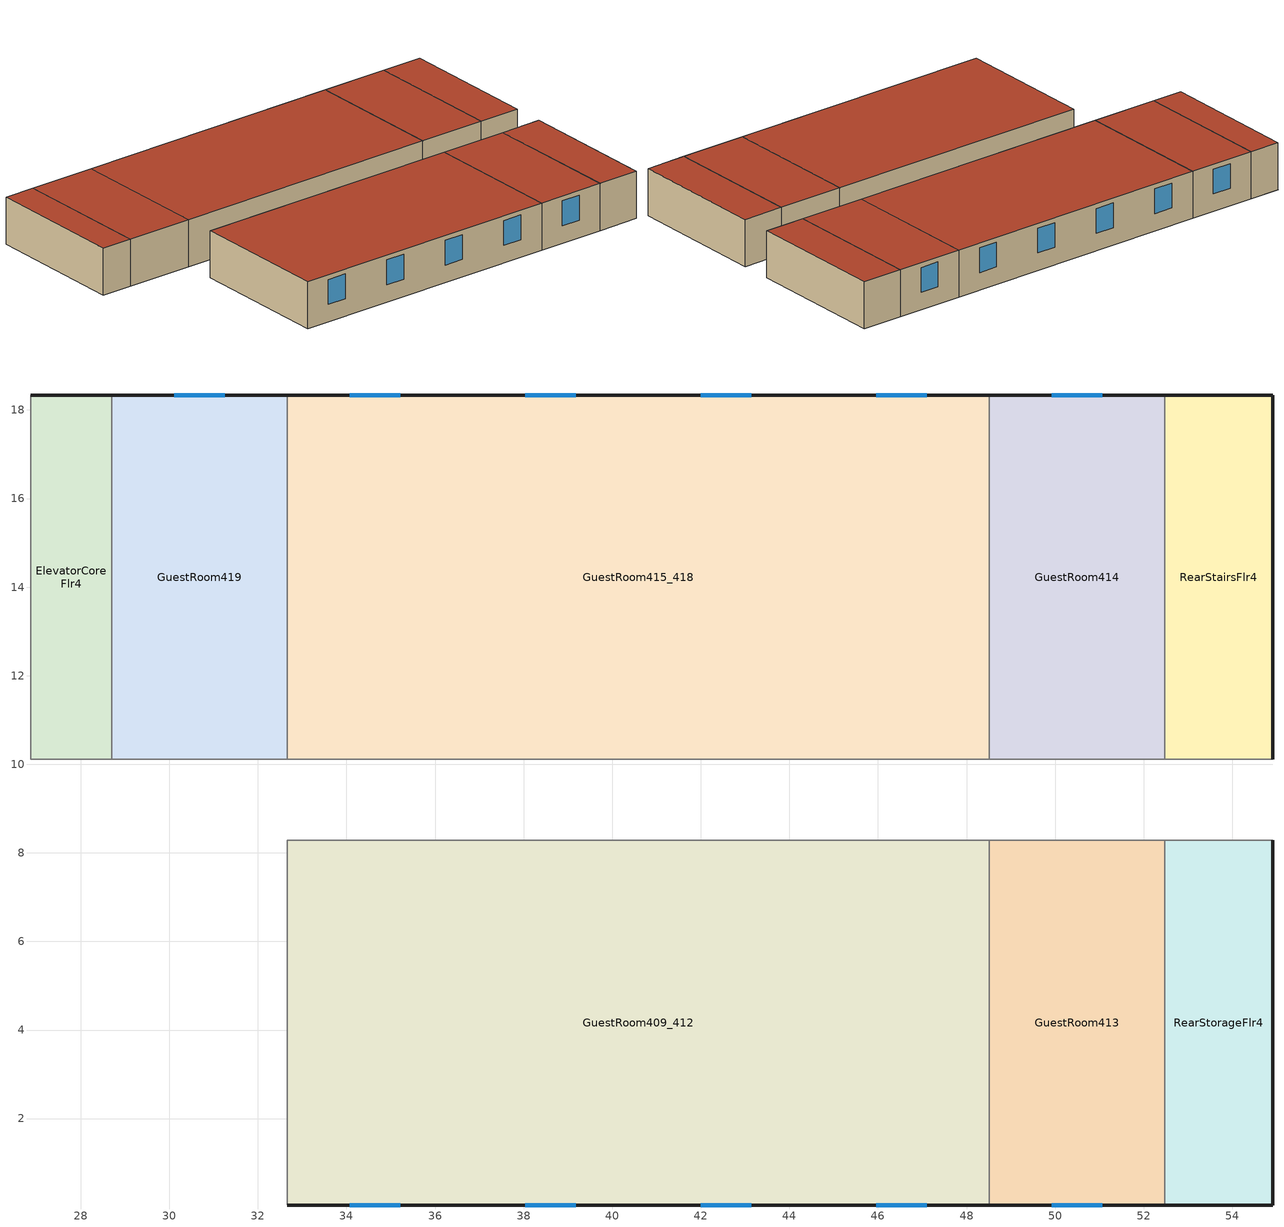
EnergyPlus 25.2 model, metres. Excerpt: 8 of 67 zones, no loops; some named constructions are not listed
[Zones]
RearStairsFlr4
 floor to RearStairsFlr3 (int_slab_floor): 54.91,10.11 52.47,10.11 52.47,18.34 54.91,18.34 z8.84
 wall outside (nonres_ext_wall_top): 54.91,10.11 54.91,18.34 52.47,18.34 z8.84:11.58
 wall to GuestRoom414 (int_wall): 52.47,18.34 52.47,10.11 z8.84:11.58
 wall to CorridorFlr4 (int_wall): 52.47,10.11 54.91,10.11 z8.84:11.58
 roof outside (nonres_roof): 52.47,10.11 54.91,10.11 54.91,18.34 52.47,18.34 z11.58
RearStorageFlr4
 floor to RearStorageFlr3 (int_slab_floor): 54.91,0.05 52.47,0.05 52.47,8.28 54.91,8.28 z8.84
 wall outside (nonres_ext_wall_top): 52.47,0.05 54.91,0.05 54.91,8.28 z8.84:11.58
 wall to CorridorFlr4 (int_wall): 54.91,8.28 52.47,8.28 z8.84:11.58
 wall to GuestRoom413 (int_wall): 52.47,8.28 52.47,0.05 z8.84:11.58
 roof outside (nonres_roof): 52.47,0.05 54.91,0.05 54.91,8.28 52.47,8.28 z11.58
GuestRoom409_412
 floor to GuestRoom309_312 (int_slab_floor): 48.51,0.05 32.66,0.05 32.66,8.28 48.51,8.28 z8.84
 wall outside (res_ext_wall_top): 32.66,0.05 48.51,0.05 z8.84:11.58
 wall to CorridorFlr4 (int_wall): 48.51,8.28 32.66,8.28 z8.84:11.58
 wall to GuestRoom406_408 (int_wall): 32.66,8.28 32.66,0.05 z8.84:11.58
 wall to GuestRoom413 (int_wall): 48.51,0.05 48.51,8.28 z8.84:11.58
 window (ResWindow_U_0.248_SHGC_0.21): 34.07,0.05 35.22,0.05 / 38.04,0.05 39.18,0.05 / 42,0.05 43.14,0.05 / 45.96,0.05 47.1,0.05 z9.86:11.3
 roof outside (res_roof): 32.66,0.05 48.51,0.05 48.51,8.28 32.66,8.28 z11.58
GuestRoom413
 floor to GuestRoom313 (int_slab_floor): 52.47,0.05 48.51,0.05 48.51,8.28 52.47,8.28 z8.84
 wall outside (res_ext_wall_top): 48.51,0.05 52.47,0.05 z8.84:11.58
 wall to CorridorFlr4 (int_wall): 52.47,8.28 48.51,8.28 z8.84:11.58
 window (ResWindow_U_0.248_SHGC_0.21): 49.92,0.05 51.07,0.05 z9.86:11.3
 roof outside (res_roof): 48.51,0.05 52.47,0.05 52.47,8.28 48.51,8.28 z11.58
GuestRoom414
 floor to GuestRoom314 (int_slab_floor): 52.47,10.11 48.51,10.11 48.51,18.34 52.47,18.34 z8.84
 wall outside (res_ext_wall_top): 52.47,18.34 48.51,18.34 z8.84:11.58
 wall to CorridorFlr4 (int_wall): 48.51,10.11 52.47,10.11 z8.84:11.58
 wall to GuestRoom415_418 (int_wall): 48.51,18.34 48.51,10.11 z8.84:11.58
 window (ResWindow_U_0.248_SHGC_0.21): 51.06,18.34 49.92,18.34 z9.86:11.3
 roof outside (res_roof): 48.51,10.11 52.47,10.11 52.47,18.34 48.51,18.34 z11.58
GuestRoom415_418
 floor to GuestRoom315_318 (int_slab_floor): 48.51,10.11 32.66,10.11 32.66,18.34 48.51,18.34 z8.84
 wall outside (res_ext_wall_top): 48.51,18.34 32.66,18.34 z8.84:11.58
 wall to CorridorFlr4 (int_wall): 32.66,10.11 48.51,10.11 z8.84:11.58
 wall to GuestRoom419 (int_wall): 32.66,18.34 32.66,10.11 z8.84:11.58
 window (ResWindow_U_0.248_SHGC_0.21): 47.1,18.34 45.96,18.34 / 43.14,18.34 42,18.34 / 39.18,18.34 38.03,18.34 / 35.21,18.34 34.07,18.34 z9.86:11.3
 roof outside (res_roof): 32.66,10.11 48.51,10.11 48.51,18.34 32.66,18.34 z11.58
ElevatorCoreFlr4
 floor to ElevatorCoreFlr3 (int_slab_floor): 28.7,10.11 26.87,10.11 26.87,18.34 28.7,18.34 z8.84
 wall outside (nonres_ext_wall_top): 28.7,18.34 26.87,18.34 z8.84:11.58
 wall to CorridorFlr4 (int_wall): 26.87,18.34 26.87,10.11 28.7,10.11 z8.84:11.58
 wall to GuestRoom419 (int_wall): 28.7,10.11 28.7,18.34 z8.84:11.58
 roof outside (nonres_roof): 26.87,10.11 28.7,10.11 28.7,18.34 26.87,18.34 z11.58
GuestRoom419
 floor to GuestRoom319 (int_slab_floor): 32.66,10.11 28.7,10.11 28.7,18.34 32.66,18.34 z8.84
 wall outside (res_ext_wall_top): 32.66,18.34 28.7,18.34 z8.84:11.58
 wall to CorridorFlr4 (int_wall): 28.7,10.11 32.66,10.11 z8.84:11.58
 window (ResWindow_U_0.248_SHGC_0.21): 31.25,18.34 30.11,18.34 z9.86:11.3
 roof outside (res_roof): 28.7,10.11 32.66,10.11 32.66,18.34 28.7,18.34 z11.58
[Schedule:Compact]
MeetingRoom_Occ_w_SB_Sch: Through: 12/31, For: Weekdays, Until: 01:00, 0, Until: 02:00, 0, Until: 03:00, 0, Until: 04:00, 0, Until: 05:00, 0, Until: 06:00, 0, Until: 07:00, 0, Until: 08:00, 0.05, Until: 09:00, 0.5, Until: 10:00, 0.5, Until: 11:00, 0, Until: 12:00, 0, Until: 13:00, 0.05, Until: 14:00, 0.5, Until: 15:00, 0, Until: 16:00, 0.2, Until: 17:00, 0, Until: 18:00, 0, Until: 19:00, 0, Until: 20:00, 0, Until: 21:00, 0, Until: 22:00, 0, Until: 23:00, 0, Until: 24:00, 0, For: Saturday Sunday Holidays, Until: 01:00, 0, Until: 02:00, 0, Until: 03:00, 0, Until: 04:00, 0, Until: 05:00, 0, Until: 06:00, 0, Until: 07:00, 0, Until: 08:00, 0.05, Until: 09:00, 0.5, Until: 10:00, 0.5, Until: 11:00, 0.2, Until: 12:00, 0.2, Until: 13:00, 0, Until: 14:00, 0, Until: 15:00, 0, Until: 16:00, 0, Until: 17:00, 0, Until: 18:00, 0, Until: 19:00, 0, Until: 20:00, 0, Until: 21:00, 0, Until: 22:00, 0, Until: 23:00, 0, Until: 24:00, 0, For: WinterDesignDay, Until: 24:00, 0, For: SummerDesignDay CustomDay1 CustomDay2, Until: 24:00, 1
LaundryRoom_Occ_Sch: Through: 12/31, For: Weekdays, Until: 08:00, 0, Until: 10:00, 0.09, Until: 12:00, 0.18, Until: 13:00, 0, Until: 16:00, 0.18, Until: 17:00, 0.09, Until: 24:00, 0, For: Saturday Sunday Holidays, Until: 08:00, 0, Until: 10:00, 0.09, Until: 12:00, 0.18, Until: 13:00, 0, Until: 16:00, 0.18, Until: 17:00, 0.09, Until: 24:00, 0, For: WinterDesignDay, Until: 24:00, 0, For: SummerDesignDay CustomDay1 CustomDay2, Until: 24:00, 1
Lobby_Eqp_Sch: Through: 12/31, For: Weekdays Saturday Sunday Holidays, Until: 05:00, 0.21, Until: 06:00, 0.68, Until: 10:00, 1, Until: 11:00, 0.32, Until: 23:00, 0.23, Until: 24:00, 0.21, For: WinterDesignDay, Until: 24:00, 0, For: SummerDesignDay CustomDay1 CustomDay2, Until: 24:00, 1
OFF_EQUIP_SCH: Through: 12/31, For: Weekdays, Until: 05:00, 0.305497, Until: 07:00, 0.351785, Until: 08:00, 0.398072, Until: 10:00, 0.398072, Until: 12:00, 0.92575, Until: 13:00, 0.870205, Until: 17:00, 0.92575, Until: 18:00, 0.694312, Until: 20:00, 0.583222, Until: 22:00, 0.44436, Until: 24:00, 0.305497, For: Saturday Sunday Holidays, Until: 05:00, 0.305497, Until: 07:00, 0.351785, Until: 08:00, 0.398072, Until: 18:00, 0.583222, Until: 22:00, 0.44436, Until: 24:00, 0.305497, For: WinterDesignDay, Until: 24:00, 0, For: SummerDesignDay CustomDay1 CustomDay2, Until: 24:00, 1
EmployeeLounge_Eqp_Sch: Through: 12/31, For: Weekdays, Until: 05:00, 0.0795031, Until: 07:00, 0.182099, Until: 08:00, 0.239603, Until: 10:00, 0.958413, Until: 12:00, 0.824235, Until: 13:00, 0.958413, Until: 18:00, 0.824235, Until: 19:00, 0.239603, Until: 20:00, 0.182099, Until: 24:00, 0.0795031, For: Saturday Sunday Holidays, Until: 05:00, 0.0795031, Until: 07:00, 0.182099, Until: 08:00, 0.239603, Until: 10:00, 0.958413, Until: 12:00, 0.824235, Until: 13:00, 0.958413, Until: 18:00, 0.824235, Until: 19:00, 0.239603, Until: 20:00, 0.182099, Until: 24:00, 0.0795031, For: WinterDesignDay, Until: 24:00, 0, For: SummerDesignDay CustomDay1 CustomDay2, Until: 24:00, 1
LaundryRoom_Eqp_Elec_Sch: Through: 12/31, For: Weekdays Saturday Sunday Holidays, Until: 08:00, 0, Until: 16:00, 1, Until: 24:00, 0, For: WinterDesignDay, Until: 24:00, 0, For: SummerDesignDay CustomDay1 CustomDay2, Until: 24:00, 1
LaundryRoom_Eqp_Gas_Sch: Through: 12/31, For: Weekdays Saturday Sunday Holidays, Until: 9:00, 0, Until: 17:00, 1, Until: 24:00, 0, For: WinterDesignDay, Until: 24:00, 0, For: SummerDesignDay CustomDay1 CustomDay2, Until: 24:00, 1
MeetingRoom_Eqp_Sch: Through: 12/31, For: AllDays, Until: 07:00, 0, Until: 08:00, 0.0443638, Until: 10:00, 0.479129, Until: 12:00, 0.230691, Until: 13:00, 0.0443638, Until: 15:00, 0.479129, Until: 18:00, 0.230691, Until: 20:00, 0.0443638, Until: 24:00, 0
ExerciseCenter_Eqp_Sch: Through: 12/31, For: AllDays, Until: 06:00, 0, Until: 07:00, 0.5, Until: 9:00, 1, Until: 12:00, 0.5, Until: 13:00, 0, Until: 16:00, 0.5, Until: 17:00, 1, Until: 19:00, 0.5, Until: 21:00, 1, Until: 23:00, 0.5, Until: 24:00, 0
CommonArea_Infil_Sch: Through: 12/31, For: Weekdays Saturday Sunday Holidays, Until: 24:00, 0.25, For: WinterDesignDay, Until: 24:00, 0.25, For: SummerDesignDay CustomDay1 CustomDay2, Until: 24:00, 0.25
INFIL_Door_Opening_SCH: Through: 12/31, For: AllDays, Until: 06:00, 0, Until: 07:00, 0.131, Until: 08:00, 1, Until: 17:00, 0.131, Until: 18:00, 1, Until: 22:00, 0.131, Until: 24:00, 0
BLDG_ELEVATORS: Through: 12/31, For: SummerDesignday, Until: 24:00, 0.5, For: WinterDesignDay, Until: 24:00, 0.12, For: AllOtherDays, Until: 04:00, 0.12, Until: 05:00, 0.12, Until: 06:00, 0.2, Until: 07:00, 0.4, Until: 09:00, 0.5, Until: 10:00, 0.35, Until: 16:00, 0.15, Until: 17:00, 0.35, Until: 19:00, 0.5, Until: 21:00, 0.4, Until: 22:00, 0.3, Until: 23:00, 0.2, Until: 24:00, 0.12
ELEV_LIGHT_FAN_SCH_ADD_DF: Through: 12/31, For: SummerDesignday, Until: 24:00, 0.5, For: WinterDesignDay, Until: 24:00, 0.05, For: AllOtherDays, Until: 04:00, 0.05, Until: 05:00, 0.1, Until: 06:00, 0.2, Until: 07:00, 0.4, Until: 09:00, 0.5, Until: 10:00, 0.35, Until: 16:00, 0.15, Until: 17:00, 0.35, Until: 19:00, 0.5, Until: 21:00, 0.4, Until: 22:00, 0.3, Until: 23:00, 0.2, Until: 24:00, 0.1
[SCHEDULE:COMPACT]
ltg_sch_office: Through: 12/31, For: SummerDesignDay, Until: 24:00, 1, For: WinterDesignDay, Until: 24:00, 0, For: Weekdays, Until: 7:00, 0.33594, Until: 8:00, 0.40984, Until: 12:00, 0.60469, Until: 13:00, 0.5375, Until: 17:00, 0.60469, Until: 18:00, 0.40984, Until: 24:00, 0.33594, For: Saturday, Until: 7:00, 0.33594, Until: 8:00, 0.40984, Until: 12:00, 0.60469, Until: 13:00, 0.5375, Until: 17:00, 0.60469, Until: 18:00, 0.40984, Until: 24:00, 0.33594, For: AllOtherDays, Until: 7:00, 0.33594, Until: 8:00, 0.40984, Until: 12:00, 0.60469, Until: 13:00, 0.5375, Until: 17:00, 0.60469, Until: 18:00, 0.40984, Until: 24:00, 0.33594
ltg_sch_lobby: Through: 12/31, For: SummerDesignDay, Until: 24:00, 1, For: WinterDesignDay, Until: 24:00, 0, For: Weekdays, Until: 5:00, 0, Until: 6:00, 0.15, Until: 7:00, 0.225, Until: 8:00, 0.375, Until: 18:00, 0.75, Until: 19:00, 0.375, Until: 20:00, 0.225, Until: 21:00, 0.15, Until: 22:00, 0.0375, Until: 24:00, 0, For: Saturday, Until: 5:00, 0, Until: 6:00, 0.15, Until: 7:00, 0.225, Until: 8:00, 0.375, Until: 18:00, 0.75, Until: 19:00, 0.375, Until: 20:00, 0.225, Until: 21:00, 0.15, Until: 22:00, 0.0375, Until: 24:00, 0, For: AllOtherDays, Until: 5:00, 0, Until: 6:00, 0.15, Until: 7:00, 0.225, Until: 8:00, 0.375, Until: 18:00, 0.75, Until: 19:00, 0.375, Until: 20:00, 0.225, Until: 21:00, 0.15, Until: 22:00, 0.0375, Until: 24:00, 0
ltg_sch_mechanical: Through: 12/31, For: SummerDesignDay, Until: 24:00, 1, For: WinterDesignDay, Until: 24:00, 0, For: Weekdays, Until: 7:00, 0.07, Until: 8:00, 0.14, Until: 18:00, 0.28, Until: 23:00, 0.14, Until: 24:00, 0.07, For: Saturday, Until: 7:00, 0.07, Until: 8:00, 0.14, Until: 18:00, 0.28, Until: 23:00, 0.14, Until: 24:00, 0.07, For: AllOtherDays, Until: 7:00, 0.07, Until: 8:00, 0.14, Until: 18:00, 0.28, Until: 23:00, 0.14, Until: 24:00, 0.07
ltg_sch_meeting; ltg_sch_lounge: Through: 12/31, For: SummerDesignDay, Until: 24:00, 1, For: WinterDesignDay, Until: 24:00, 0, For: Weekdays, Until: 5:00, 0, Until: 6:00, 0.2, Until: 7:00, 0.3, Until: 8:00, 0.5, Until: 18:00, 1, Until: 19:00, 0.5, Until: 20:00, 0.3, Until: 21:00, 0.2, Until: 22:00, 0.05, Until: 24:00, 0, For: Saturday, Until: 5:00, 0, Until: 6:00, 0.2, Until: 7:00, 0.3, Until: 8:00, 0.5, Until: 18:00, 1, Until: 19:00, 0.5, Until: 20:00, 0.3, Until: 21:00, 0.2, Until: 22:00, 0.05, Until: 24:00, 0, For: AllOtherDays, Until: 5:00, 0, Until: 6:00, 0.2, Until: 7:00, 0.3, Until: 8:00, 0.5, Until: 18:00, 1, Until: 19:00, 0.5, Until: 20:00, 0.3, Until: 21:00, 0.2, Until: 22:00, 0.05, Until: 24:00, 0
ltg_sch_exercise: Through: 12/31, For: SummerDesignDay, Until: 24:00, 1, For: WinterDesignDay, Until: 24:00, 0, For: Weekdays, Until: 6:00, 0, Until: 7:00, 0.325, Until: 22:00, 0.65, Until: 23:00, 0.325, Until: 24:00, 0, For: Saturday, Until: 6:00, 0, Until: 7:00, 0.325, Until: 22:00, 0.65, Until: 23:00, 0.325, Until: 24:00, 0, For: AllOtherDays, Until: 6:00, 0, Until: 7:00, 0.325, Until: 22:00, 0.65, Until: 23:00, 0.325, Until: 24:00, 0
ltg_sch_laundry: Through: 12/31, For: SummerDesignDay, Until: 24:00, 1, For: WinterDesignDay, Until: 24:00, 0, For: Weekdays, Until: 8:00, 0, Until: 17:00, 0.875, Until: 24:00, 0, For: Saturday, Until: 8:00, 0, Until: 17:00, 0.875, Until: 24:00, 0, For: AllOtherDays, Until: 8:00, 0, Until: 17:00, 0.875, Until: 24:00, 0
ltg_sch_restroom: Through: 12/31, For: SummerDesignDay, Until: 24:00, 1, For: WinterDesignDay, Until: 24:00, 0, For: Weekdays, Until: 24:00, 0.55, For: Saturday, Until: 24:00, 0.55, For: AllOtherDays, Until: 24:00, 0.55
